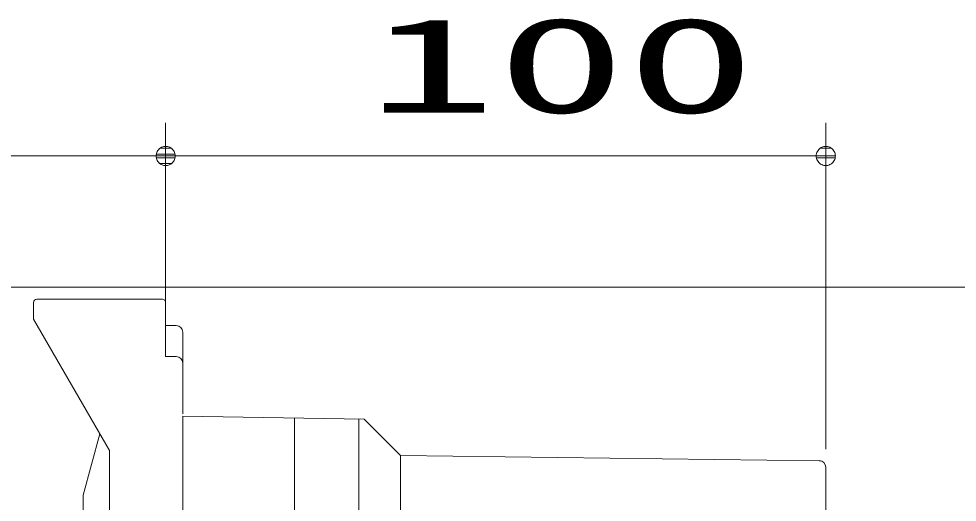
# Model space of a CAD drawing. Units: millimetres on the paper. Extents: x -305 to 305, y -152 to 152.
# Drawn here: x 42.76 to 71.19, y 76.28 to 90.94 of the extents above; entities that cross this region are included whole.
import ezdxf
from ezdxf.enums import TextEntityAlignment as Align

# ---------------------------------------------------------------- set-up
doc = ezdxf.new("R2010")
doc.units = ezdxf.units.MM
doc.layers.add('0-1_0', color=7, linetype='Continuous', lineweight=9)
doc.layers.add('0-2_S3', color=7, linetype='Continuous', lineweight=9)
doc.styles.add('ＭＳ ゴシック', font='')
doc.styles.get('ＭＳ ゴシック').set_extended_font_data('MS Gothic')

# ---------------------------------------------------------------- blocks, each defined once
blk = doc.blocks.new('_DOTSMALL')
at = {"layer": '0-1_0'}
for p, q in [((0.0746, 0.1), (-0.0746, 0.1)), ((0.1223, -0.0248), (-0.1223, -0.0248))]:
    blk.add_line(p, q, dxfattribs=at)
for points in [[(0.125, 0), (0.124, 0.0157), (0.1211, 0.0311), (0.1162, 0.046), (0.1095, 0.0602), (0.1011, 0.0735), (0.0911, 0.0856), (0.0797, 0.0963), (0.067, 0.1055), (0.0532, 0.1131), (0.0386, 0.1189), (0.0234, 0.1228), (0.0078, 0.1248), (-0.0078, 0.1248), (-0.0234, 0.1228), (-0.0386, 0.1189), (-0.0532, 0.1131), (-0.067, 0.1055), (-0.0797, 0.0963), (-0.0911, 0.0856), (-0.1011, 0.0735), (-0.1095, 0.0602), (-0.1162, 0.046), (-0.1211, 0.0311), (-0.124, 0.0157), (-0.125, 0), (0, 0)], [(-0.125, 0), (-0.124, -0.0157), (-0.1211, -0.0311), (-0.1162, -0.046), (-0.1095, -0.0602), (-0.1011, -0.0735), (-0.0911, -0.0856), (-0.0797, -0.0963), (-0.067, -0.1055), (-0.0532, -0.1131), (-0.0386, -0.1189), (-0.0234, -0.1228), (-0.0078, -0.1248), (0.0078, -0.1248), (0.0234, -0.1228), (0.0386, -0.1189), (0.0532, -0.1131), (0.067, -0.1055), (0.0797, -0.0963), (0.0911, -0.0856), (0.1011, -0.0735), (0.1095, -0.0602), (0.1162, -0.046), (0.1211, -0.0311), (0.124, -0.0157), (0.125, 0), (0, 0)]]:
    blk.add_lwpolyline(points, close=True, dxfattribs=at)

msp = doc.modelspace()

# ---------------------------------------------------------------- linework, layer by layer
at = {"layer": '0-2_S3'}
for p, q in [((47.207, 81.244), (47.207, 87.782)), ((47.207, 82.839), (47.207, 87.782)), ((67.207, 77.891), (67.207, 87.782)), ((13.511, 86.782), (47.207, 86.782)), ((47.207, 86.782), (67.207, 86.782)), ((37.167, 82.804), (87.595, 82.804)), ((43.207, 82.339), (43.207, 81.839)), ((47.107, 82.439), (43.307, 82.439)), ((47.207, 82.339), (47.207, 80.699)), ((43.207, 81.839), (45.507, 77.855)), ((47.527, 81.639), (47.207, 81.639)), ((47.727, 81.439), (47.727, 78.963)), ((47.207, 80.699), (47.527, 80.699)), ((53.225, 78.799), (47.727, 78.895)), ((47.727, 78.895), (47.727, 51.299)), ((51.107, 78.836), (51.107, 58.172)), ((53.056, 78.802), (53.056, 58.172)), ((54.325, 77.699), (53.225, 78.799)), ((45.215, 78.361), (44.707, 76.496)), ((53.056, 78.402), (53.056, 77.684)), ((45.507, 77.855), (45.507, 51.299)), ((54.325, 77.699), (54.325, 58.172)), ((67.009, 77.544), (54.325, 77.699)), ((67.207, 77.345), (67.207, 58.372)), ((44.707, 76.496), (44.707, 51.299))]:
    msp.add_line(p, q, dxfattribs=at)
for centre, radius, start, end in [((43.307, 82.339), 0.1, 90, 180), ((47.107, 82.339), 0.1, 0, 90), ((47.527, 81.439), 0.2, 0, 90), ((47.527, 80.499), 0.2, 0, 90), ((67.007, 77.344), 0.2, 360, 89.3013), ((67.007, 77.345), 0.2, 0, 89)]:
    msp.add_arc(centre, radius, start, end, dxfattribs=at)

# ---------------------------------------------------------------- block references
at = {"layer": '0-2_S3', "xscale": 2.32, "yscale": 2.32}
for p in [(47.207, 86.782), (67.207, 86.782)]:
    msp.add_blockref('_DOTSMALL', p, dxfattribs=at)
at = {"layer": '0-2_S3', "xscale": 2.32, "yscale": 2.32, "rotation": 180}
msp.add_blockref('_DOTSMALL', (47.207, 86.782), dxfattribs=at)

# ---------------------------------------------------------------- texts
at = {"layer": '0-2_S3', "style": 'ＭＳ ゴシック', "width": 2}
msp.add_text('100', height=2.886, dxfattribs=at).set_placement((53.307, 87.226), align=Align.BOTTOM_LEFT)

doc.saveas('drawing.dxf')
